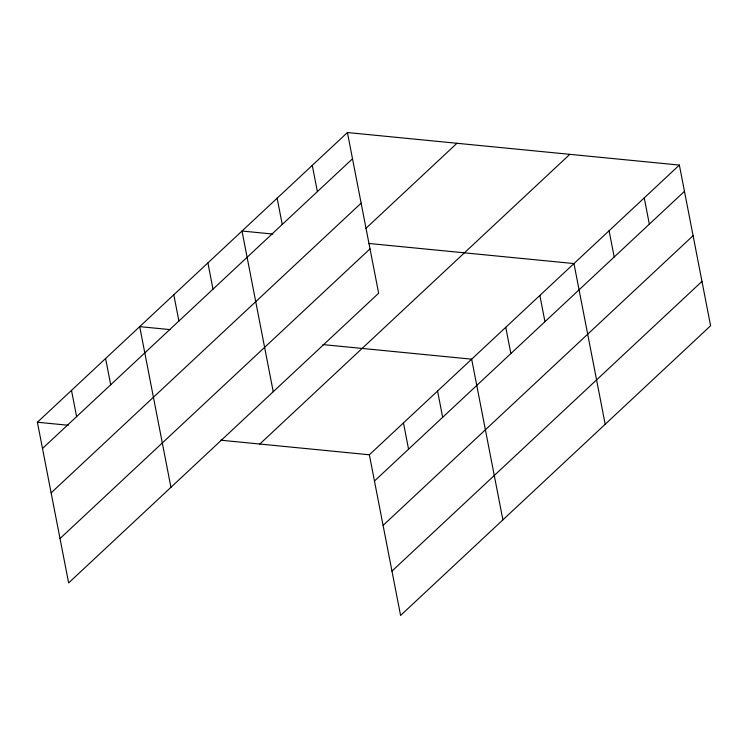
<?xml version="1.0" encoding="UTF-8"?>
<svg xmlns="http://www.w3.org/2000/svg" width="748" height="748" viewBox="0 0 748 748"><rect width="100%" height="100%" fill="white"/><g stroke="black" fill="none" stroke-linecap="round" stroke-linejoin="round"><path stroke-width="1.12" d="M347.409 132.536L378.638 293.225L68.638 582.926L37.4 422.237L347.409 132.536L679.362 165.074L710.6 325.763L400.591 615.464L369.362 454.775L679.362 165.074M42.505 448.491L352.514 158.791M51.126 492.857L361.134 203.157M365.772 228.486L456.953 143.27M60.008 538.56L370.017 248.86M259.808 444.031L569.817 154.34M374.468 481.029L684.467 191.329M383.088 525.395L693.087 235.695M391.971 571.098L701.979 281.398M272.814 234.049L242.006 231.029L273.235 391.728M368.829 243.465L573.959 263.567L605.197 424.266M170.516 329.653L139.698 326.633L170.937 487.322M322.958 344.594L471.661 359.171L502.899 519.86M37.4 422.237L68.208 425.257M220.651 440.198L369.362 454.775M644.234 197.902L649.339 224.166M609.096 230.739L614.202 256.994M539.86 295.441L544.965 321.696M505.76 327.306L510.865 353.561M437.561 391.036L442.666 417.3M403.462 422.91L408.567 449.165M312.271 165.364L317.376 191.628M277.134 198.201L282.239 224.456M207.907 262.903L213.002 289.158M173.798 294.768L178.903 321.023M105.599 358.498L110.704 384.762M71.499 390.372L76.605 416.627"/></g></svg>
